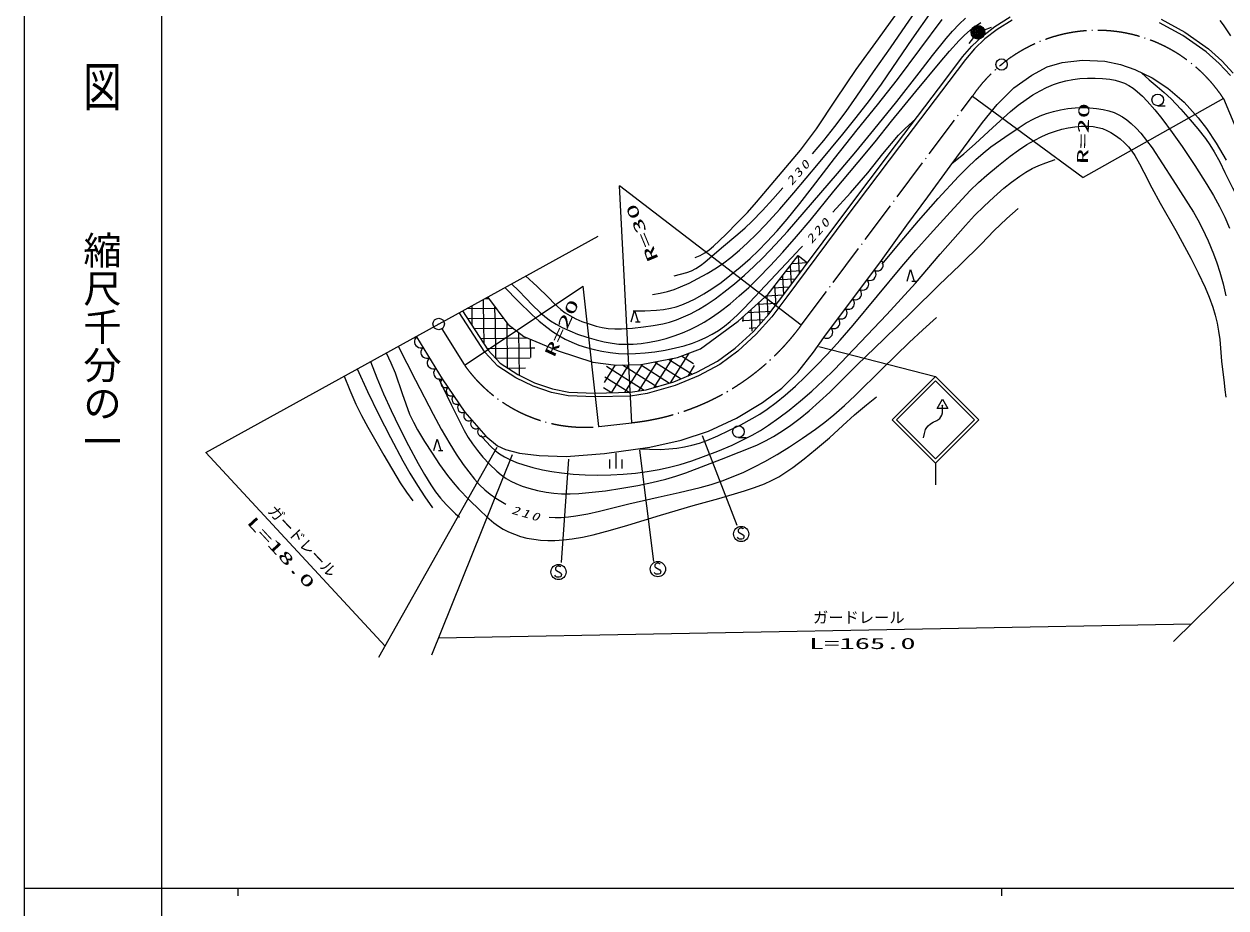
# Model space of a CAD drawing. Units: millimetres, scale not verified. Extents: x 69391 to 709391, y -64 to 359936.
# Drawn here: x 69391 to 226782, y 182345 to 298047 of the extents above; entities that cross this region are included whole.
import ezdxf
from ezdxf.enums import TextEntityAlignment as Align

# ---------------------------------------------------------------- set-up
doc = ezdxf.new("R2010")
doc.units = ezdxf.units.MM
doc.header["$LTSCALE"] = 1000
doc.linetypes.add('USER1', pattern=[7.000001, 5.508197, -0.688525, 0.114754, -0.688525])
for name, color, linetype, lineweight in [('S-SUV', 7, 'Continuous', 13), ('S-SUV-HICN', 1, 'Continuous', 13), ('S-SUV-LWCN', 7, 'Continuous', 13)]:
    doc.layers.add(name, color=color, linetype=linetype, lineweight=lineweight)
doc.styles.add('@ＭＳ ゴシック', font='')
doc.styles.add('ＭＳ ゴシック', font='')
doc.styles.get('@ＭＳ ゴシック').set_extended_font_data('@MS Gothic')
doc.styles.get('ＭＳ ゴシック').set_extended_font_data('MS Gothic')

# ---------------------------------------------------------------- blocks, each defined once
blk = doc.blocks.new('BUHIN1')
at = {"color": 7, "linetype": 'Continuous', "lineweight": 13}
blk.add_line((146, -746), (746, -746), dxfattribs=at)
blk.add_lwpolyline([(-458, -746), (0, 750), (458, -746)], dxfattribs=at)
blk = doc.blocks.new('BUHIN2')
at = {"color": 7, "linetype": 'Continuous', "lineweight": 13}
for p, q in [((-800, 205), (-800, -995)), ((0, 1000), (0, -1000)), ((800, 205), (800, -995))]:
    blk.add_line(p, q, dxfattribs=at)
blk = doc.blocks.new('BUHIN3')
at = {"color": 7, "linetype": 'Continuous', "lineweight": 13}
blk.add_line((0, -765), (995, -765), dxfattribs=at)
blk.add_circle((0, 0), 765, dxfattribs=at)
blk = doc.blocks.new('BUHIN4')
at = {"color": 7, "linetype": 'Continuous', "lineweight": 13}
for radius in [896, 792, 688, 580, 477, 351, 243, 140, 27]:
    blk.add_circle((0, 0), radius, dxfattribs=at)
blk = doc.blocks.new('BUHIN5')
at = {"color": 7, "linetype": 'Continuous', "lineweight": 13}
blk.add_lwpolyline([(-700, -406), (0, 812), (696, -406), (-696, -406)], dxfattribs=at)
blk.add_circle((0, 0), 24.5, dxfattribs=at)
blk = doc.blocks.new('BUHIN6')
at = {"color": 7, "linetype": 'Continuous', "lineweight": 13}
blk.add_lwpolyline([(310, 645), (255, 705), (180, 740), (75, 760), (-80, 760), (-210, 725), (-320, 650), (-385, 540), (-390, 425), (-385, 350), (-345, 250), (-275, 195), (270, -120), (330, -210), (370, -335), (360, -455), (325, -550), (255, -640), (100, -685), (-130, -685), (-230, -670), (-325, -625), (-405, -550), (-475, -435)], dxfattribs=at)
blk.add_circle((0, 0), 995, dxfattribs=at)
blk = doc.blocks.new('BUHIN8')
at = {"color": 7, "linetype": 'Continuous', "lineweight": 13}
for radius in [746, 22.5]:
    blk.add_circle((0, 0), radius, dxfattribs=at)
blk = doc.blocks.new('BUHIN9')
at = {"color": 7, "linetype": 'Continuous', "lineweight": 13}
blk.add_lwpolyline([(-418, 688), (-545, 540), (-629, 376), (-699, 150), (-689, -52), (-643, -245), (-513, -458), (-363, -588), (-189, -689), (44, -731), (226, -729), (418, -688)], dxfattribs=at)
blk = doc.blocks.new('BUHIN10')
at = {"color": 7, "linetype": 'Continuous', "lineweight": 13}
blk.add_lwpolyline([(-372, 543), (-470, 417), (-531, 279), (-578, 91), (-561, -73), (-514, -229), (-399, -397), (-271, -497), (-123, -572), (69, -596), (218, -586), (372, -543)], dxfattribs=at)
blk = doc.blocks.new('BUHIN11')
at = {"color": 7, "linetype": 'Continuous', "lineweight": 13}
blk.add_lwpolyline([(-456, 522), (-542, 378), (-589, 226), (-615, 24), (-577, -145), (-509, -302), (-368, -464), (-221, -552), (-58, -613), (145, -614), (300, -585), (456, -522)], dxfattribs=at)
blk = doc.blocks.new('BUHIN12')
at = {"color": 7, "linetype": 'Continuous', "lineweight": 13}
blk.add_lwpolyline([(-472, -629), (-292, -691), (-113, -707), (118, -688), (297, -607), (456, -494), (602, -299), (666, -116), (694, 79), (648, 306), (579, 471), (472, 629)], dxfattribs=at)

msp = doc.modelspace()

# ---------------------------------------------------------------- linework, layer by layer
at = {"layer": 'S-SUV'}
for p, q in [((69391, 359936), (69391, -64)), ((87391, 349936), (87391, -64)), ((194888, 296480), (196522, 297728)), ((195143, 297287), (196080, 297636)), ((196522, 297728), (198537, 298996)), ((198777, 298556), (196808, 297317)), ((221116, 296543), (218086, 298224)), ((218307, 298673), (221381, 296967)), ((193740, 296269), (193118, 295485)), ((193503, 295140), (194888, 296480)), ((195215, 296100), (193866, 294795)), ((196808, 297317), (195215, 296100)), ((224183, 294397), (221116, 296543)), ((221381, 296967), (224493, 294790)), ((192283, 293739), (193503, 295140)), ((193866, 294795), (192671, 293424)), ((225909, 292871), (224183, 294397)), ((224493, 294790), (226258, 293229)), ((190091, 290849), (192283, 293739)), ((192671, 293424), (190489, 290547)), ((203375, 292448), (205344, 293014)), ((205344, 293014), (207979, 293310)), ((207979, 293310), (210925, 293204)), ((210925, 293204), (212968, 292761)), ((212968, 292761), (214864, 292096)), ((227369, 291300), (225909, 292871)), ((226258, 293229), (227743, 291632)), ((198993, 289691), (201356, 291365)), ((201356, 291365), (203375, 292448)), ((214864, 292096), (217104, 290988)), ((183639, 282330), (190091, 290849)), ((190489, 290547), (184037, 282029)), ((196802, 287524), (198993, 289691)), ((217104, 290988), (219172, 289634)), ((219172, 289634), (221289, 287837)), ((193594, 288627), (208078, 277949)), ((226463, 288281), (208078, 277949)), ((194906, 285161), (196802, 287524)), ((221289, 287837), (223122, 285783)), ((190647, 279422), (194906, 285161)), ((223122, 285783), (224230, 284380)), ((224230, 284380), (225510, 282435)), ((176611, 273005), (183639, 282330)), ((184037, 282029), (177011, 272705)), ((225510, 282435), (226790, 280219)), ((187742, 275410), (190647, 279422)), ((148984, 245865), (147358, 276871)), ((171171, 258629), (147358, 276871)), ((185009, 271741), (187742, 275410)), ((168868, 262631), (176611, 273005)), ((177011, 272705), (169269, 262331)), ((181681, 267081), (185009, 271741)), ((93182, 241961), (144553, 270295)), ((166816, 262676), (170780, 267731)), ((170756, 267701), (170890, 265340)), ((170780, 267731), (171987, 266809)), ((169729, 266391), (169867, 263968)), ((169988, 266721), (171955, 266833)), ((171904, 266872), (171914, 266711)), ((174127, 257009), (181681, 267081)), ((168318, 264591), (170420, 264710)), ((168702, 265081), (168843, 262597)), ((169153, 265656), (171213, 265773)), ((127078, 253394), (142594, 263721)), ((144669, 245356), (142594, 263721)), ((167483, 263526), (169627, 263647)), ((167675, 263771), (167819, 261235)), ((129523, 262005), (129566, 258207)), ((129752, 262132), (130226, 262137)), ((130092, 262319), (132725, 258743)), ((162913, 259149), (166816, 262676)), ((165371, 261370), (168034, 261521)), ((165597, 261575), (165758, 258744)), ((166573, 262456), (168834, 262584)), ((166645, 262521), (166793, 259902)), ((166935, 260060), (168868, 262631)), ((169269, 262331), (167322, 259743)), ((129733, 255107), (126374, 260268)), ((126813, 260510), (130128, 255415)), ((127332, 260797), (131181, 260840)), ((128008, 261169), (128036, 258630)), ((131076, 259531), (131059, 261006)), ((164169, 260284), (167234, 260458)), ((164550, 260628), (164707, 257861)), ((164908, 257793), (166935, 260060)), ((167322, 259743), (165265, 257442)), ((127476, 259491), (132136, 259543)), ((128321, 258193), (133376, 258250)), ((129566, 258207), (129581, 256900)), ((131076, 259531), (131135, 254330)), ((132609, 258832), (132674, 253058)), ((132725, 258743), (134822, 257154)), ((157976, 255531), (162913, 259149)), ((163445, 259225), (166335, 259389)), ((163502, 259682), (163534, 259129)), ((164340, 258258), (165376, 258317)), ((120796, 257096), (124140, 251592)), ((129165, 256895), (135274, 256964)), ((129581, 256900), (129588, 256245)), ((134147, 257666), (134210, 252081)), ((134822, 257154), (139319, 255260)), ((135682, 256792), (135709, 254419)), ((162533, 255604), (164908, 257793)), ((165265, 257442), (162851, 255217)), ((172751, 255097), (174127, 257009)), ((131436, 253271), (129733, 255107)), ((130010, 255597), (135695, 255661)), ((130128, 255415), (131761, 253656)), ((135695, 255661), (136290, 255668)), ((139319, 255260), (143885, 253806)), ((154976, 254415), (157976, 255531)), ((160217, 253916), (162533, 255604)), ((162851, 255217), (160484, 253492)), ((170741, 252468), (172751, 255097)), ((173477, 255841), (188745, 251894)), ((131161, 254302), (135678, 254353)), ((131761, 253656), (134049, 252159)), ((143885, 253806), (146928, 253400)), ((146805, 253417), (145348, 251107)), ((148550, 253434), (146254, 249795)), ((146928, 253400), (150208, 253468)), ((147776, 253418), (152270, 250583)), ((150319, 253490), (148015, 249837)), ((152302, 253884), (149867, 250024)), ((150095, 253466), (153912, 251058)), ((150208, 253468), (154976, 254415)), ((154285, 254278), (151884, 250472)), ((151941, 253812), (155429, 251611)), ((153762, 254174), (156880, 252207)), ((156452, 254964), (154005, 251085)), ((155478, 254602), (157070, 253598)), ((157505, 252463), (160217, 253916)), ((160484, 253492), (157719, 252010)), ((133803, 251722), (131436, 253271)), ((132744, 253013), (135067, 253039)), ((134049, 252159), (136248, 251102)), ((145453, 251862), (148640, 249852)), ((145647, 253250), (150587, 250134)), ((154479, 251222), (157505, 252463)), ((157719, 252010), (154644, 250749)), ((157156, 253330), (156296, 251967)), ((168613, 250364), (170741, 252468)), ((188745, 251894), (183088, 246238)), ((194402, 246238), (188745, 251894)), ((124140, 251592), (127120, 247245)), ((136059, 250638), (133803, 251722)), ((138470, 249820), (136059, 250638)), ((136248, 251102), (138601, 250304)), ((138601, 250304), (140720, 249876)), ((145259, 250474), (146332, 249797)), ((150863, 250177), (154479, 251222)), ((154644, 250749), (150970, 249687)), ((166088, 248507), (168613, 250364)), ((183654, 246238), (188745, 251329)), ((193836, 246238), (188745, 251329)), ((140660, 249378), (138470, 249820)), ((144135, 249245), (140660, 249378)), ((140720, 249876), (144139, 249745)), ((148803, 249355), (144135, 249245)), ((144139, 249745), (148759, 249854)), ((148759, 249854), (150863, 250177)), ((150970, 249687), (148803, 249355)), ((127120, 247245), (129857, 244113)), ((162697, 246478), (166088, 248507)), ((159033, 244741), (162697, 246478)), ((183088, 246238), (188745, 240581)), ((188745, 241146), (183654, 246238)), ((188745, 240581), (194402, 246238)), ((188745, 241146), (193836, 246238)), ((129857, 244113), (131370, 242835)), ((155444, 243578), (159033, 244741)), ((158197, 244201), (162740, 232461)), ((131286, 242622), (115827, 215110)), ((131370, 242835), (132459, 242340)), ((145404, 241845), (151344, 242662)), ((151344, 242662), (155444, 243578)), ((93182, 241961), (116674, 216618)), ((133295, 241661), (122736, 215427)), ((132459, 242340), (134266, 241870)), ((134266, 241870), (136865, 241573)), ((136865, 241573), (140404, 241424)), ((140675, 241074), (139731, 227564)), ((140404, 241424), (145404, 241845)), ((149997, 242254), (151825, 227682)), ((188745, 240581), (188745, 237721)), ((242967, 239882), (219908, 217238)), ((123653, 217703), (222253, 219541)), ((69391, 184936), (608391, 184936)), ((97391, 184936), (97391, 183936)), ((197391, 184936), (197391, 183936))]:
    msp.add_line(p, q, dxfattribs=at)
at = {"layer": 'S-SUV', "linetype": 'USER1'}
for p, q in [((171171, 258629), (193594, 288627)), ((226463, 288281), (241467, 252302)), ((124088, 258152), (127078, 253394)), ((144669, 245356), (148984, 245865))]:
    msp.add_line(p, q, dxfattribs=at)
at = {"layer": 'S-SUV'}
msp.add_lwpolyline([(187185, 243869), (187292, 244432), (187453, 244956), (187595, 245233), (187786, 245473), (188090, 245713), (188452, 245919), (188906, 246158), (189299, 246432), (189462, 246616), (189574, 246835), (189654, 247159), (189679, 247530), (189673, 247834), (189657, 248146)], dxfattribs=at)
at = {"layer": 'S-SUV', "linetype": 'USER1'}
for centre, radius, start, end in [((209912, 277429), 19791, 33.25137, 145.54175), ((145622, 277376), 31689, 276.08975, 323.73016), ((142807, 264551), 19285, 215.34729, 275.53975)]:
    msp.add_arc(centre, radius, start, end, dxfattribs=at)
at = {"layer": 'S-SUV-HICN'}
for points in [[(172651, 281053), (174136, 282818), (175574, 284621), (177027, 286589), (178439, 288601), (180613, 291777), (182835, 294914), (184844, 297875), (186903, 300802)], [(190906, 279772), (192447, 281042), (193948, 282357), (196243, 284507), (198581, 286615), (199570, 287415), (200605, 288175), (201503, 288764), (202440, 289306), (203300, 289738), (204186, 290115), (204987, 290391), (205802, 290608), (206711, 290786), (207636, 290906), (208643, 290973), (209659, 290980), (210609, 290935), (211560, 290829), (212272, 290694), (212961, 290502), (213513, 290290), (214050, 290020), (214625, 289653), (215171, 289233), (215843, 288624), (216478, 287966), (217458, 286836), (218387, 285672), (219736, 283860), (221041, 282006), (222690, 279539), (224282, 277048), (225131, 275615), (225929, 274150), (226616, 272748), (227252, 271313)], [(175282, 273418), (177603, 275968), (179885, 278565), (181865, 281057), (183892, 283512), (184785, 284393), (185723, 285232), (185882, 285370), (186049, 285513)], [(154514, 265106), (155352, 265286), (156163, 265520), (156777, 265756), (157364, 266046), (157972, 266428), (158561, 266869), (160709, 268744), (162878, 270557), (163808, 271364), (164701, 272219), (166089, 273654), (167436, 275132), (168087, 275865), (168736, 276600)], [(132372, 263577), (134112, 261789), (135907, 260030), (136850, 259171), (137836, 258354), (138608, 257786), (139421, 257263), (140253, 256804), (141114, 256398), (142057, 256023), (143031, 255699), (144033, 255429), (145054, 255216), (146144, 255050), (147250, 254943), (148360, 254894), (149472, 254906), (150729, 254995), (151979, 255145), (153342, 255367), (154698, 255649), (155824, 255935), (156941, 256281), (157820, 256611), (158678, 256998), (159519, 257442), (160329, 257936), (161110, 258490), (161855, 259092), (162794, 259944), (163702, 260849), (167130, 264504), (170553, 268133), (170946, 268558), (171338, 268990)], [(138173, 233520), (138945, 233459), (139731, 233458), (140695, 233523), (141667, 233651), (143218, 233945), (144760, 234299), (148599, 235238), (152435, 236116), (155200, 236710), (157950, 237363), (159380, 237781), (160802, 238261), (162233, 238807), (163642, 239409), (165032, 240071), (166404, 240791), (168019, 241716), (169614, 242697), (171333, 243820), (173024, 244996), (174253, 245918), (175451, 246893), (176851, 248126), (178221, 249413), (181748, 252910), (185314, 256361), (187080, 258013), (188859, 259650)], [(118383, 255861), (120653, 251421), (122964, 246985), (124026, 245022), (125140, 243090), (125987, 241733), (126884, 240408), (127615, 239417), (128393, 238465), (129049, 237750), (129748, 237078), (130433, 236510), (131157, 235989), (131810, 235577), (132488, 235202)]]:
    msp.add_lwpolyline(points, dxfattribs=at)
at = {"layer": 'S-SUV-LWCN'}
for points in [[(151678, 262663), (152682, 262827), (153670, 263049), (154525, 263311), (155363, 263631), (156503, 264148), (157620, 264721), (158863, 265414), (160072, 266157), (161030, 266808), (161953, 267509), (163061, 268427), (164130, 269392), (165319, 270549), (166466, 271750), (168345, 273834), (170186, 275966), (173405, 279774), (176600, 283616), (178373, 285807), (180104, 288042), (181667, 290180), (183181, 292353), (185698, 296049), (188266, 299713)], [(157266, 267477), (157914, 267761), (158530, 268097), (159116, 268503), (159671, 268961), (161302, 270511), (162882, 272095), (164115, 273397), (165315, 274751), (168203, 278128), (171047, 281547), (172120, 282913), (173151, 284323), (175726, 288218), (178356, 292087), (181276, 296128), (184218, 300172)], [(133232, 264051), (134191, 263133), (135114, 262167), (135990, 261236), (136918, 260339), (137605, 259757), (138337, 259217), (139080, 258751), (139854, 258337), (140853, 257876), (141884, 257466), (143092, 257050), (144321, 256691), (145361, 256442), (146411, 256254), (147263, 256163), (148122, 256132), (149152, 256159), (150191, 256247), (151310, 256406), (152427, 256626), (153483, 256891), (154535, 257217), (155595, 257610), (156642, 258062), (157572, 258525), (158474, 259041), (159550, 259730), (160601, 260476), (161847, 261445), (163054, 262460), (164289, 263579), (165486, 264744), (167137, 266444), (168745, 268186), (170559, 270226), (172333, 272312), (175455, 276163), (178623, 279976), (180838, 282644), (183005, 285350), (186167, 289202), (189348, 293048), (190568, 294488), (191842, 295900), (192542, 296599), (193281, 297251), (193964, 297766), (194691, 298238)], [(135074, 265067), (136589, 263676), (138067, 262236), (138868, 261435), (139705, 260681), (140268, 260258), (140875, 259878), (141648, 259478), (142450, 259130), (143375, 258788), (144325, 258501), (145094, 258326), (145873, 258210), (146758, 258147), (147646, 258145), (149079, 258243), (150509, 258401), (151768, 258571), (153025, 258801), (153932, 259038), (154824, 259332), (155762, 259705), (156677, 260134), (157698, 260684), (158699, 261292), (159879, 262089), (161033, 262940), (162411, 264040), (163748, 265184), (164978, 266309), (166176, 267488), (167798, 269175), (169381, 270909), (172647, 274674), (175899, 278470), (178312, 281313), (180685, 284200), (183669, 287900), (186611, 291645), (188348, 293918), (190129, 296150), (190969, 297115), (191854, 298039), (192684, 298819)], [(149163, 260497), (150688, 260514), (152218, 260592), (153133, 260691), (154047, 260850), (154799, 261042), (155545, 261295), (156430, 261668), (157293, 262098), (158393, 262723), (159467, 263401), (160664, 264232), (161836, 265119), (163168, 266208), (164459, 267341), (165581, 268406), (166669, 269523), (168011, 270990), (169309, 272497), (170993, 274568), (172631, 276676), (175541, 280460), (178501, 284212), (181152, 287481), (183761, 290793), (186674, 294729), (189634, 298629)], [(225975, 298532), (226413, 297963), (227359, 296510)], [(215715, 291675), (216719, 290749), (217773, 289858), (218703, 289069), (219589, 288236), (220853, 286902), (222079, 285519), (223108, 284311), (224097, 283056), (224692, 282218), (225242, 281339), (225963, 279993), (226636, 278609), (227628, 276587), (228681, 274579), (228975, 274034), (229269, 273489)], [(181748, 266598), (184109, 269453), (186517, 272270), (189116, 275204), (191765, 278102), (192880, 279235), (194044, 280332), (195003, 281165), (196005, 281958), (197829, 283257), (199699, 284517), (200641, 285103), (201622, 285641), (202440, 286013), (203291, 286333), (204190, 286607), (205116, 286825), (206080, 286979), (207053, 287074), (208011, 287106), (208968, 287077), (209843, 286995), (210714, 286853), (211426, 286680), (212129, 286448), (212685, 286206), (213225, 285904), (213810, 285501), (214369, 285041), (215016, 284421), (215618, 283759), (216387, 282812), (217112, 281823), (219828, 277644), (222513, 273433), (223109, 272406), (223652, 271348), (224433, 269671), (225158, 267971), (225602, 266796), (225993, 265590), (226418, 264039), (226786, 262463)], [(149902, 242463), (151316, 242389), (152732, 242376), (153810, 242424), (154887, 242532), (155865, 242689), (156830, 242905), (157824, 243197), (158811, 243549), (160260, 244155), (161698, 244821), (163244, 245584), (164756, 246397), (165747, 246995), (166715, 247650), (167894, 248525), (169045, 249454), (170393, 250631), (171698, 251851), (173141, 253289), (174542, 254770), (176269, 256684), (177950, 258637), (181140, 262467), (184326, 266318), (186168, 268450), (188054, 270543), (190658, 273419), (193303, 276252), (194372, 277286), (195490, 278285), (196994, 279544), (198543, 280764), (199610, 281540), (200713, 282267), (201673, 282819), (202664, 283319), (203552, 283706), (204461, 284036), (205284, 284281), (206120, 284467), (206987, 284596), (207877, 284666), (208642, 284671), (209404, 284616), (210006, 284517), (210594, 284358), (211170, 284130), (211723, 283845), (212336, 283456), (212923, 283011), (213496, 282504), (214023, 281958), (214464, 281420), (214859, 280842), (215475, 279766), (216045, 278651), (217090, 276609), (218183, 274604), (220212, 271027), (222189, 267419), (223145, 265495), (224045, 263547), (224574, 262276), (225051, 260971), (225371, 259939), (225635, 258884), (225827, 257834), (225960, 256763), (226220, 253933), (226540, 251104), (226656, 250162), (226775, 249221)], [(129206, 244200), (129849, 243430), (130541, 242697), (131074, 242230), (131647, 241810), (132313, 241400), (133006, 241044), (133896, 240667), (134819, 240342), (136039, 239987), (137272, 239691), (138519, 239456), (139775, 239281), (141315, 239127), (142861, 239033), (144542, 239002), (146222, 239031), (147829, 239118), (149443, 239266), (151000, 239478), (152555, 239751), (153932, 240049), (155305, 240407), (156850, 240889), (158387, 241432), (160254, 242158), (162109, 242944), (163444, 243561), (164750, 244231), (165821, 244851), (166869, 245527), (168247, 246501), (169591, 247525), (171085, 248733), (172538, 249985), (174023, 251367), (175466, 252793), (178917, 256399), (182353, 260032), (184259, 262066), (186120, 264141), (189370, 267927), (192657, 271687), (193856, 272972), (195098, 274215), (196380, 275403), (197706, 276549), (198720, 277368), (199777, 278144), (200565, 278654), (201391, 279117), (202275, 279534), (203184, 279896), (203787, 280107), (204406, 280304)], [(123652, 251696), (125304, 248256), (127014, 244834), (127536, 243938), (128108, 243077), (128772, 242208), (129486, 241373), (130363, 240432), (131285, 239532), (131878, 239026), (132507, 238569), (133125, 238208), (133773, 237899), (134624, 237570), (135510, 237293), (136623, 237009), (137744, 236786), (138761, 236641), (139793, 236555), (140921, 236544), (142058, 236594), (143790, 236749), (145519, 236964), (147652, 237279), (149784, 237654), (151613, 238044), (153427, 238491), (154752, 238869), (156067, 239308), (160725, 241091), (165368, 242929), (166468, 243474), (167541, 244074), (168690, 244788), (169815, 245559), (171021, 246462), (172190, 247413), (173566, 248624), (174899, 249878), (178455, 253374), (182044, 256844), (185596, 260348), (189163, 263851), (191976, 266543), (194751, 269280), (196400, 270969), (198089, 272612), (198825, 273268), (199587, 273902)], [(116833, 255006), (117438, 253712), (117988, 252395), (118909, 249674), (119887, 246970), (120370, 245943), (120913, 244932), (121837, 243395), (122815, 241887), (123815, 240402), (124861, 238953), (125576, 238044), (126342, 237165), (127681, 235770), (129078, 234401), (129976, 233555), (130911, 232757), (131508, 232321), (132137, 231936), (132850, 231573), (133599, 231258), (134409, 230984), (135245, 230766), (136131, 230600), (137035, 230491), (137963, 230439), (138904, 230447), (140032, 230524), (141153, 230662), (142532, 230900), (143911, 231199), (146191, 231791), (148446, 232439), (152722, 233753), (157025, 235012), (160382, 235938), (163738, 236927), (165048, 237375), (166335, 237878), (167291, 238311), (168218, 238798), (169153, 239369), (170058, 239992), (171568, 241149), (173041, 242354), (174847, 243901), (176612, 245493), (178137, 246875), (179707, 248215), (180361, 248737), (181032, 249253)], [(114773, 253870), (115587, 251756), (116458, 249664), (117466, 247452), (118527, 245267), (119740, 242871), (121008, 240502), (121811, 239091), (122667, 237711), (123280, 236825), (123946, 235969), (124657, 235166), (125414, 234404), (125909, 233940), (126416, 233487)], [(111302, 251955), (112046, 250122), (112847, 248307), (113593, 246795), (114397, 245300), (116501, 241628), (118661, 237978), (119460, 236785), (120310, 235619)], [(113007, 252895), (114383, 249926), (115814, 246979), (117383, 243906), (119005, 240861), (119924, 239245), (120898, 237652), (121869, 236177), (122874, 234724)]]:
    msp.add_lwpolyline(points, dxfattribs=at)

# ---------------------------------------------------------------- block references
at = {"layer": 'S-SUV'}
for name, p in [('BUHIN4', (194299, 296974)), ('BUHIN8', (197403, 292748)), ('BUHIN3', (217848, 288115)), ('BUHIN12', (181209, 266451)), ('BUHIN12', (179320, 263933)), ('BUHIN12', (180265, 265192)), ('BUHIN1', (185491, 265157)), ('BUHIN12', (178376, 262674)), ('BUHIN12', (177432, 261415)), ('BUHIN1', (149333, 259800)), ('BUHIN12', (176488, 260156)), ('BUHIN8', (123689, 258787)), ('BUHIN12', (174599, 257638)), ('BUHIN12', (175544, 258897)), ('BUHIN9', (121214, 256408)), ('BUHIN9', (122050, 255032)), ('BUHIN9', (122886, 253656)), ('BUHIN9', (123722, 252280)), ('BUHIN10', (124513, 251049)), ('BUHIN10', (125258, 249962)), ('BUHIN10', (126003, 248875)), ('BUHIN5', (189657, 248146)), ('BUHIN10', (126748, 247788)), ('BUHIN11', (127576, 246723)), ('BUHIN11', (128488, 245679)), ('BUHIN11', (129401, 244635)), ('BUHIN3', (162941, 244687)), ('BUHIN1', (123506, 242965)), ('BUHIN2', (146871, 240860)), ('BUHIN6', (163299, 231295)), ('BUHIN6', (139385, 226320)), ('BUHIN6', (152394, 226703))]:
    msp.add_blockref(name, p, dxfattribs=at)

# ---------------------------------------------------------------- texts
for s, height, rotation, style, width, p in [('平  面  図', 3666, 270, '@ＭＳ ゴシック', 1.4, (76668, 321410)), ('R=20', 1466, 88.6, 'ＭＳ ゴシック', 2, (209154, 279696)), ('R=30', 1466, 112.6, 'ＭＳ ゴシック', 2, (152912, 267479)), ('R=20', 1466, 65.4, 'ＭＳ ゴシック', 2, (139216, 254144)), ('L=18.0', 1466, 312.8, 'ＭＳ ゴシック', 2, (98125, 232480))]:
    msp.add_text(s, height=height, rotation=rotation, dxfattribs=dict(at, style=style, width=width)).set_placement(p, align=Align.BOTTOM_LEFT)
for s, height, rotation, style, p in [('縮尺千分の一', 3666, 270, '@ＭＳ ゴシック', (76668, 270966)), ('ガードレール', 1466, 313.2, 'ＭＳ ゴシック', (100867, 233937))]:
    msp.add_text(s, height=height, rotation=rotation, dxfattribs=dict(at, style=style)).set_placement(p, align=Align.BOTTOM_LEFT)
at = {"layer": 'S-SUV', "style": 'ＭＳ ゴシック'}
msp.add_text('ガードレール', height=1466, dxfattribs=at).set_placement((172708, 219195), align=Align.BOTTOM_LEFT)
at = {"layer": 'S-SUV', "style": 'ＭＳ ゴシック', "width": 2}
msp.add_text('L=165.0', height=1466, dxfattribs=at).set_placement((172185, 215795), align=Align.BOTTOM_LEFT)
at = {"layer": 'S-SUV', "char_height": 1100, "attachment_point": 7, "style": 'ＭＳ ゴシック'}
for s, insert, rotation in [('\\T1.33;\\W1.35;\\Q15;230', (169942, 276827), 48.5), ('\\T1.33;\\W1.35;\\Q15;220', (172545, 269214), 48.4), ('\\T1.33;\\W1.35;\\Q15;210', (133137, 233970), 343.7)]:
    msp.add_mtext(s, dxfattribs=dict(at, insert=insert, rotation=rotation))

doc.saveas('drawing.dxf')
